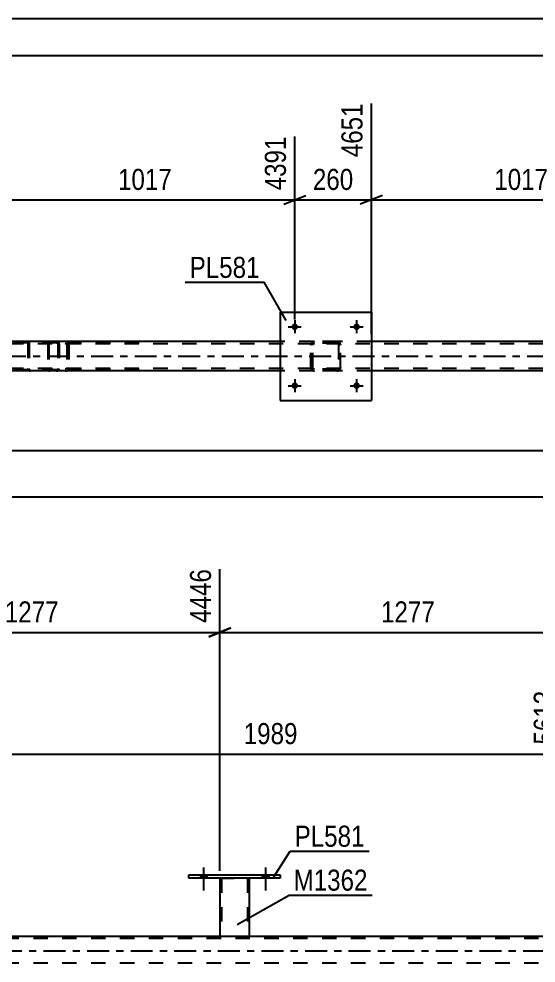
# Model space of a CAD drawing. Header units: millimetres. Extents: x 0 to 841, y 0 to 594.
# Drawn here: x 229.1 to 299.4, y 465.7 to 594 of the extents above; entities that cross this region are included whole.
import ezdxf

# ---------------------------------------------------------------- set-up
doc = ezdxf.new("R2010")
doc.units = ezdxf.units.MM
doc.linetypes.add('DXK_LINE_DOT2', pattern=[3.9198, 1.9599, -1.9599])
doc.linetypes.add('DXK_LINE_DOT3', pattern=[5.9187, 2.979, -0.9799, 0.9799, -0.9799])
doc.styles.add('Arial Narrow', font='ARIALN.TTF', dxfattribs={"height": 0.2})

# ---------------------------------------------------------------- blocks, each defined once
blk = doc.blocks.new('Unknown-318884811-1133')
at = {"color": 5, "linetype": 'Continuous'}
for p, q in [((841, 594), (0, 594)), ((836, 589), (5, 589))]:
    blk.add_line(p, q, dxfattribs=at)
blk = doc.blocks.new('Part-318884811-2941 - 2858')
at = {"color": 7, "linetype": 'DXK_LINE_DOT2'}
for p, q in [((268.8, 549.69), (268.84, 549.87)), ((268.84, 549.87), (268.8, 549.69)), ((268.8, 546.65), (268.8, 549.69)), ((269.04, 549.69), (269.06, 549.78)), ((269.04, 546.65), (269.04, 549.69)), ((269.06, 549.78), (269.11, 549.86)), ((269.1, 550.13), (269.28, 550.17)), ((269.28, 550.17), (269.1, 550.13)), ((269.11, 549.86), (269.19, 549.91)), ((269.19, 549.91), (269.28, 549.93)), ((272.32, 550.17), (269.28, 550.17)), ((272.32, 549.93), (269.28, 549.93)), ((272.32, 550.17), (272.5, 550.13)), ((272.5, 550.13), (272.32, 550.17)), ((272.32, 549.93), (272.41, 549.91)), ((272.41, 549.91), (272.49, 549.86)), ((272.49, 549.86), (272.54, 549.78)), ((272.54, 549.78), (272.56, 549.69)), ((272.56, 549.69), (272.56, 546.65)), ((272.76, 549.87), (272.8, 549.69)), ((272.8, 549.69), (272.76, 549.87)), ((272.8, 546.65), (272.8, 549.69)), ((268.84, 546.46), (268.8, 546.65)), ((268.8, 546.65), (268.84, 546.46)), ((269.06, 546.55), (269.04, 546.65)), ((269.11, 546.48), (269.06, 546.55)), ((269.19, 546.42), (269.11, 546.48)), ((272.49, 546.48), (272.41, 546.42)), ((272.54, 546.55), (272.49, 546.48)), ((272.56, 546.65), (272.54, 546.55)), ((272.8, 546.65), (272.76, 546.46)), ((272.76, 546.46), (272.8, 546.65)), ((269.28, 546.17), (269.1, 546.2)), ((269.1, 546.2), (269.28, 546.17)), ((269.28, 546.41), (269.19, 546.42)), ((272.32, 546.41), (269.28, 546.41)), ((272.32, 546.17), (269.28, 546.17)), ((272.41, 546.42), (272.32, 546.41)), ((272.5, 546.2), (272.32, 546.17)), ((272.32, 546.17), (272.5, 546.2))]:
    blk.add_line(p, q, dxfattribs=at)
at = {"color": 7, "linetype": 'DXK_LINE_DOT3'}
blk.add_line((270.8, 548.17), (270.8, 548.17), dxfattribs=at)
at = {"color": 7, "linetype": 'DXK_LINE_DOT2'}
for centre, start, end in [((269.28, 549.69), 112.5, 157.5), ((269.28, 549.69), 112.5, 157.5), ((272.32, 549.69), 22.5, 67.5), ((272.32, 549.69), 22.5, 67.5), ((269.28, 546.65), 202.5, 247.5), ((269.28, 546.65), 202.5, 247.5), ((272.32, 546.65), 292.5, 337.5), ((272.32, 546.65), 292.5, 337.5)]:
    blk.add_arc(centre, 0.48, start, end, dxfattribs=at)
blk = doc.blocks.new('Part-318884811-2946 - 2858')
at = {"color": 2, "linetype": 'Continuous'}
for p, q in [((264.6, 554.17), (264.6, 542.17)), ((264.6, 554.17), (277, 554.17)), ((277, 554.17), (277, 542.17)), ((264.6, 542.17), (277, 542.17))]:
    blk.add_line(p, q, dxfattribs=at)
blk = doc.blocks.new('Bolt-318884811-2910 - 2858')
at = {"linetype": 'Continuous'}
for points in [[(267.04, 544.17, -1), (266.16, 544.17, -1)], [(275.44, 544.17, -1), (274.56, 544.17, -1)]]:
    blk.add_hatch(color=1, dxfattribs=at).paths.add_polyline_path(points)
at = {"color": 1, "linetype": 'Continuous'}
for p, q in [((265.72, 544.17), (267.48, 544.17)), ((266.6, 545.05), (266.6, 543.29)), ((274.12, 544.17), (275.88, 544.17)), ((275, 545.05), (275, 543.29))]:
    blk.add_line(p, q, dxfattribs=at)
blk = doc.blocks.new('Bolt-318884811-2911 - 2858')
at = {"linetype": 'Continuous'}
for points in [[(267.04, 552.17, -1), (266.16, 552.17, -1)], [(275.44, 552.17, -1), (274.56, 552.17, -1)]]:
    blk.add_hatch(color=1, dxfattribs=at).paths.add_polyline_path(points)
at = {"color": 1, "linetype": 'Continuous'}
for p, q in [((266.6, 553.05), (266.6, 551.29)), ((275, 553.05), (275, 551.29)), ((265.72, 552.17), (267.48, 552.17)), ((274.12, 552.17), (275.88, 552.17))]:
    blk.add_line(p, q, dxfattribs=at)
blk = doc.blocks.new('Part-318884811-2978 - 2858')
at = {"color": 7, "linetype": 'DXK_LINE_DOT2'}
for p, q in [((234.26, 550.17), (218.93, 550.17)), ((234.26, 550.01), (218.93, 550.01)), ((230.37, 549.97), (230.34, 549.85)), ((230.34, 549.85), (230.34, 546.49)), ((230.52, 549.85), (230.53, 549.91)), ((230.52, 549.85), (230.52, 546.49)), ((230.53, 549.91), (230.56, 549.96)), ((230.69, 550.17), (230.56, 550.14)), ((230.56, 549.96), (230.62, 549.99)), ((230.62, 549.99), (230.69, 550.01)), ((234.39, 550.14), (234.26, 550.17)), ((234.26, 550.01), (234.33, 549.99)), ((234.33, 549.99), (234.35, 549.98)), ((234.35, 549.98), (234.38, 549.96)), ((234.38, 549.96), (234.42, 549.91)), ((234.42, 549.91), (234.43, 549.85)), ((234.43, 549.85), (234.43, 546.49)), ((234.6, 549.85), (234.58, 549.97)), ((234.6, 549.85), (234.6, 546.49)), ((230.34, 546.49), (230.37, 546.36)), ((230.53, 546.43), (230.52, 546.49)), ((234.43, 546.49), (234.42, 546.43)), ((234.58, 546.36), (234.6, 546.49)), ((234.26, 546.33), (218.93, 546.33)), ((234.26, 546.17), (218.93, 546.17)), ((230.56, 546.37), (230.53, 546.43)), ((230.56, 546.37), (230.6, 546.35)), ((230.56, 546.19), (230.69, 546.17)), ((230.6, 546.35), (230.62, 546.34)), ((230.62, 546.34), (230.69, 546.33)), ((234.33, 546.34), (234.26, 546.33)), ((234.26, 546.17), (234.39, 546.19)), ((234.38, 546.37), (234.33, 546.34)), ((234.42, 546.43), (234.38, 546.37))]:
    blk.add_line(p, q, dxfattribs=at)
for centre, start, end in [((230.67, 549.83), 110.7583, 155.68), ((234.27, 549.83), 24.32, 69.2417), ((230.67, 546.5), 204.32, 249.2417), ((234.27, 546.5), 290.7583, 335.68)]:
    blk.add_arc(centre, 0.331, start, end, dxfattribs=at)
blk = doc.blocks.new('Part-318884811-3018 - 2858')
at = {"color": 7, "linetype": 'DXK_LINE_DOT2'}
for p, q in [((233.08, 549.87), (233.05, 549.69)), ((233.05, 549.69), (233.05, 546.65)), ((233.13, 550.03), (233.08, 549.87)), ((233.22, 550.13), (233.13, 550.03)), ((233.19, 549.69), (233.2, 549.78)), ((233.19, 549.69), (233.19, 546.65)), ((233.2, 549.78), (233.23, 549.86)), ((233.33, 550.17), (233.22, 550.13)), ((233.23, 549.86), (233.27, 549.91)), ((233.27, 549.91), (233.33, 549.93)), ((245.48, 550.17), (233.33, 550.17)), ((245.48, 549.93), (233.33, 549.93)), ((234.6, 549.93), (234.6, 550.17)), ((235.61, 550.13), (235.42, 550.17)), ((235.42, 549.93), (235.51, 549.91)), ((235.51, 549.91), (235.59, 549.86)), ((235.59, 549.86), (235.65, 549.78)), ((235.65, 549.78), (235.67, 549.69)), ((235.67, 549.69), (235.67, 546.65)), ((235.9, 549.77), (235.88, 549.87)), ((235.92, 549.69), (235.9, 549.77)), ((235.92, 549.69), (235.92, 546.65)), ((233.05, 546.65), (233.08, 546.46)), ((233.2, 546.55), (233.19, 546.65)), ((233.22, 546.51), (233.2, 546.55)), ((233.23, 546.48), (233.22, 546.51)), ((233.27, 546.42), (233.23, 546.48)), ((235.59, 546.48), (235.51, 546.42)), ((235.65, 546.55), (235.59, 546.48)), ((235.67, 546.65), (235.65, 546.55)), ((235.88, 546.46), (235.91, 546.58)), ((235.91, 546.58), (235.92, 546.65)), ((233.08, 546.46), (233.13, 546.31)), ((233.13, 546.31), (233.22, 546.2)), ((233.22, 546.2), (233.33, 546.17)), ((233.33, 546.41), (233.27, 546.42)), ((245.48, 546.41), (233.33, 546.41)), ((245.48, 546.17), (233.33, 546.17)), ((234.6, 546.17), (234.6, 546.41)), ((235.51, 546.42), (235.42, 546.41)), ((235.42, 546.17), (235.61, 546.2))]:
    blk.add_line(p, q, dxfattribs=at)
for centre, start, end in [((235.43, 549.67), 23.8494, 68.8059), ((235.43, 546.66), 291.1941, 336.1506)]:
    blk.add_arc(centre, 0.492, start, end, dxfattribs=at)
blk = doc.blocks.new('Part-318884811-3068 - 2858')
at = {"color": 7, "linetype": 'DXK_LINE_DOT2'}
for p, q in [((755.01, 549.85), (90.98, 549.85)), ((277, 550.17), (264.6, 550.17)), ((755.01, 546.49), (90.98, 546.49)), ((277, 546.17), (264.6, 546.17))]:
    blk.add_line(p, q, dxfattribs=at)
at = {"color": 2, "linetype": 'Continuous'}
for p, q in [((264.6, 550.17), (225.92, 550.17)), ((315.68, 550.17), (277, 550.17)), ((264.6, 546.17), (225.92, 546.17)), ((315.68, 546.17), (277, 546.17))]:
    blk.add_line(p, q, dxfattribs=at)
at = {"color": 7, "linetype": 'DXK_LINE_DOT3'}
blk.add_line((90.98, 548.17), (755.01, 548.17), dxfattribs=at)
blk = doc.blocks.new('Part-318884811-3912 - 3840')
at = {"color": 2, "linetype": 'Continuous'}
blk.add_line((78.6, 469.4), (742.64, 469.4), dxfattribs=at)
at = {"color": 7, "linetype": 'DXK_LINE_DOT2'}
for p, q in [((742.64, 469.08), (78.6, 469.08)), ((742.64, 465.72), (78.6, 465.72))]:
    blk.add_line(p, q, dxfattribs=at)
at = {"color": 7, "linetype": 'DXK_LINE_DOT3'}
blk.add_line((78.6, 467.4), (742.64, 467.4), dxfattribs=at)
blk = doc.blocks.new('Part-318884811-4264 - 3840')
at = {"color": 2, "linetype": 'Continuous'}
for p, q in [((252.23, 477.72), (264.63, 477.72)), ((252.23, 477.24), (252.23, 477.72)), ((264.63, 477.24), (252.23, 477.24)), ((264.63, 477.72), (264.63, 477.24))]:
    blk.add_line(p, q, dxfattribs=at)
blk = doc.blocks.new('Bolt-318884811-4230 - 3840')
at = {"linetype": 'Continuous'}
for points in [[(253.79, 477.24), (254.67, 477.24), (254.67, 477.72), (253.79, 477.72)], [(262.19, 477.24), (263.07, 477.24), (263.07, 477.72), (262.19, 477.72)]]:
    blk.add_hatch(color=1, dxfattribs=at).paths.add_polyline_path(points)
at = {"color": 1, "linetype": 'Continuous'}
for p, q in [((254.23, 478.72), (254.23, 475.6)), ((262.63, 478.72), (262.63, 475.6)), ((253.79, 477.72), (253.79, 477.24)), ((254.67, 477.72), (254.67, 477.24)), ((262.19, 477.72), (262.19, 477.24)), ((263.07, 477.72), (263.07, 477.24))]:
    blk.add_line(p, q, dxfattribs=at)
blk = doc.blocks.new('Part-318884811-4123 - 3840')
at = {"color": 2, "linetype": 'Continuous'}
for p, q in [((256.43, 477.24), (256.43, 469.4)), ((260.43, 477.24), (260.43, 469.4)), ((256.43, 469.4), (260.43, 469.4))]:
    blk.add_line(p, q, dxfattribs=at)
at = {"color": 7, "linetype": 'DXK_LINE_DOT2'}
for p, q in [((256.43, 477.24), (260.43, 477.24)), ((256.43, 477.24), (256.43, 477.24)), ((256.43, 477.24), (256.43, 477.24)), ((256.67, 477.24), (256.67, 469.4)), ((260.19, 477.24), (260.19, 469.4)), ((260.43, 477.24), (260.43, 477.24)), ((260.43, 477.24), (260.43, 477.24)), ((260.13, 469.4), (260.17, 469.4)), ((260.13, 469.4), (260.17, 469.4)), ((260.17, 469.4), (260.19, 469.4)), ((260.17, 469.4), (260.19, 469.4))]:
    blk.add_line(p, q, dxfattribs=at)
blk = doc.blocks.new('Bolt-318884811-4229 - 3840')
at = {"linetype": 'Continuous'}
for points in [[(253.79, 477.24), (254.67, 477.24), (254.67, 477.72), (253.79, 477.72)], [(262.19, 477.24), (263.07, 477.24), (263.07, 477.72), (262.19, 477.72)]]:
    blk.add_hatch(color=1, dxfattribs=at).paths.add_polyline_path(points)
at = {"color": 1, "linetype": 'Continuous'}
for p, q in [((254.23, 478.72), (254.23, 475.6)), ((262.63, 478.72), (262.63, 475.6)), ((253.79, 477.72), (253.79, 477.24)), ((254.67, 477.72), (254.67, 477.24)), ((262.19, 477.72), (262.19, 477.24)), ((263.07, 477.72), (263.07, 477.24))]:
    blk.add_line(p, q, dxfattribs=at)
blk = doc.blocks.new('StraightDimension-318884811-3817 - 2858')
at = {"color": 7, "linetype": 'Continuous'}
blk.add_line((90.34, 529.08), (797.57, 529.08), dxfattribs=at)
blk = doc.blocks.new('StraightDimension-318884811-3249 - 2858')
at = {"color": 7, "linetype": 'Continuous'}
blk.add_line((90.98, 535.34), (796.93, 535.34), dxfattribs=at)
blk = doc.blocks.new('StraightDimension-318884811-3369 - 2858')
at = {"color": 7, "linetype": 'Continuous'}
for p, q in [((225.92, 551.17), (225.92, 582.52)), ((266.6, 553.17), (266.6, 578.02)), ((227.42, 570.01), (224.42, 568.81)), ((265.1, 568.81), (268.1, 570.01)), ((225.92, 569.41), (266.6, 569.41))]:
    blk.add_line(p, q, dxfattribs=at)
at = {"color": 0}
blk.add_wipeout([(250.52, 570.16), (250.52, 574.36), (242, 574.36), (242, 570.16)], dxfattribs=at)
at = {"color": 3, "style": 'Arial Narrow'}
blk.add_text('1017', height=2.863, dxfattribs=at).set_placement((242.6, 570.76))
at = {"color": 0, "linetype": 'Continuous'}
blk.add_wipeout([(266, 578.62), (261.8, 578.62), (261.8, 570.11), (266, 570.11)], dxfattribs=at)
at = {"color": 3, "linetype": 'Continuous', "style": 'Arial Narrow'}
blk.add_text('4391', height=2.863, rotation=90.0002, dxfattribs=at).set_placement((265.4, 570.71))
blk = doc.blocks.new('StraightDimension-318884811-3389 - 2858')
at = {"color": 7, "linetype": 'Continuous'}
for p, q in [((277, 551.17), (277, 582.52)), ((266.6, 553.17), (266.6, 578.02)), ((265.1, 568.81), (268.1, 570.01)), ((278.5, 570.01), (275.5, 568.81)), ((266.6, 569.41), (277, 569.41))]:
    blk.add_line(p, q, dxfattribs=at)
at = {"color": 0}
blk.add_wipeout([(275.14, 570.16), (275.14, 574.36), (268.46, 574.36), (268.46, 570.16)], dxfattribs=at)
at = {"color": 3, "style": 'Arial Narrow'}
blk.add_text('260', height=2.863, dxfattribs=at).set_placement((269.06, 570.76))
at = {"color": 0, "linetype": 'Continuous'}
blk.add_wipeout([(276.4, 583.12), (272.2, 583.12), (272.2, 574.61), (276.4, 574.61)], dxfattribs=at)
at = {"color": 3, "linetype": 'Continuous', "style": 'Arial Narrow'}
blk.add_text('4651', height=2.863, rotation=90.0002, dxfattribs=at).set_placement((275.8, 575.21))
blk = doc.blocks.new('StraightDimension-318884811-3409 - 2858')
at = {"color": 7, "linetype": 'Continuous'}
for p, q in [((277, 551.17), (277, 582.52)), ((317.68, 553.17), (317.68, 578.02)), ((278.5, 570.01), (275.5, 568.81)), ((316.18, 568.81), (319.18, 570.01)), ((277, 569.41), (317.68, 569.41))]:
    blk.add_line(p, q, dxfattribs=at)
at = {"color": 0}
blk.add_wipeout([(301.6, 570.16), (301.6, 574.36), (293.09, 574.36), (293.09, 570.16)], dxfattribs=at)
at = {"color": 3, "style": 'Arial Narrow'}
blk.add_text('1017', height=2.863, dxfattribs=at).set_placement((293.69, 570.76))
at = {"color": 0, "linetype": 'Continuous'}
blk.add_wipeout([(317.08, 578.62), (312.88, 578.62), (312.88, 570.11), (317.08, 570.11)], dxfattribs=at)
at = {"color": 3, "linetype": 'Continuous', "style": 'Arial Narrow'}
blk.add_text('5668', height=2.863, rotation=90.0002, dxfattribs=at).set_placement((316.48, 570.71))
blk = doc.blocks.new('StraightDimension-318884811-4527 - 3840')
at = {"color": 7, "linetype": 'Continuous'}
for p, q in [((205.35, 478.24), (205.35, 519.26)), ((256.43, 478.24), (256.43, 519.26)), ((206.85, 511.25), (203.85, 510.05)), ((205.35, 510.65), (256.43, 510.65)), ((254.93, 510.05), (257.93, 511.25))]:
    blk.add_line(p, q, dxfattribs=at)
at = {"color": 0}
blk.add_wipeout([(235.15, 511.4), (235.15, 515.6), (226.63, 515.6), (226.63, 511.4)], dxfattribs=at)
at = {"color": 3, "style": 'Arial Narrow'}
blk.add_text('1277', height=2.863, dxfattribs=at).set_placement((227.23, 512))
at = {"color": 0, "linetype": 'Continuous'}
blk.add_wipeout([(255.83, 519.86), (251.63, 519.86), (251.63, 511.35), (255.83, 511.35)], dxfattribs=at)
at = {"color": 3, "linetype": 'Continuous', "style": 'Arial Narrow'}
blk.add_text('4446', height=2.863, rotation=90.0002, dxfattribs=at).set_placement((255.23, 511.95))
blk = doc.blocks.new('StraightDimension-318884811-4537 - 3840')
at = {"color": 7, "linetype": 'Continuous'}
for p, q in [((256.43, 478.24), (256.43, 519.26)), ((307.51, 478.24), (307.51, 519.26)), ((257.93, 511.25), (254.93, 510.05)), ((256.43, 510.65), (307.51, 510.65)), ((306.01, 510.05), (309.01, 511.25))]:
    blk.add_line(p, q, dxfattribs=at)
at = {"color": 0}
blk.add_wipeout([(286.23, 511.4), (286.23, 515.6), (277.71, 515.6), (277.71, 511.4)], dxfattribs=at)
at = {"color": 3, "style": 'Arial Narrow'}
blk.add_text('1277', height=2.863, dxfattribs=at).set_placement((278.31, 512))
at = {"color": 0, "linetype": 'Continuous'}
blk.add_wipeout([(306.91, 519.86), (302.71, 519.86), (302.71, 511.35), (306.91, 511.35)], dxfattribs=at)
at = {"color": 3, "linetype": 'Continuous', "style": 'Arial Narrow'}
blk.add_text('5723', height=2.863, rotation=90.0002, dxfattribs=at).set_placement((306.31, 511.95))
blk = doc.blocks.new('StraightDimension-318884811-5169 - 3840')
at = {"color": 7, "linetype": 'Continuous'}
for p, q in [((223.55, 466.4), (223.55, 507.23)), ((303.11, 466.4), (303.11, 502.73)), ((225.05, 494.72), (222.05, 493.52)), ((223.55, 494.12), (303.11, 494.12)), ((301.61, 493.52), (304.61, 494.72))]:
    blk.add_line(p, q, dxfattribs=at)
at = {"color": 0}
blk.add_wipeout([(267.58, 494.87), (267.58, 499.07), (259.07, 499.07), (259.07, 494.87)], dxfattribs=at)
at = {"color": 3, "style": 'Arial Narrow'}
blk.add_text('1989', height=2.863, dxfattribs=at).set_placement((259.67, 495.47))
at = {"color": 0, "linetype": 'Continuous'}
blk.add_wipeout([(302.51, 503.33), (298.31, 503.33), (298.31, 494.82), (302.51, 494.82)], dxfattribs=at)
at = {"color": 3, "linetype": 'Continuous', "style": 'Arial Narrow'}
blk.add_text('5613', height=2.863, rotation=90.0002, dxfattribs=at).set_placement((301.91, 495.42))
blk = doc.blocks.new('Mark-318884811-2942 - 2858')
at = {"color": 0}
blk.add_wipeout([(261.83, 558.81), (261.83, 561.81), (252.33, 561.81), (252.33, 558.81)], dxfattribs=at)
blk.add_wipeout([(261.83, 558.81), (261.83, 561.81), (252.33, 561.81), (252.33, 558.81)], dxfattribs=at)
at = {"color": 30, "linetype": 'Continuous'}
for p in [(251.73, 558.21), (265.43, 553.02)]:
    blk.add_line(p, (262.43, 558.21), dxfattribs=at)
at = {"color": 3, "style": 'Arial Narrow'}
blk.add_text('PL581', height=2.863, dxfattribs=at).set_placement((252.33, 558.81))
blk = doc.blocks.new('Mark-318884811-4119 - 3840')
at = {"color": 0}
blk.add_wipeout([(276.49, 475.56), (276.49, 478.56), (266.44, 478.56), (266.44, 475.56)], dxfattribs=at)
blk.add_wipeout([(276.49, 475.56), (276.49, 478.56), (266.44, 478.56), (266.44, 475.56)], dxfattribs=at)
at = {"color": 30, "linetype": 'Continuous'}
for p, q in [((258.78, 470.97), (265.84, 474.96)), ((265.84, 474.96), (277.09, 474.96))]:
    blk.add_line(p, q, dxfattribs=at)
at = {"color": 3, "style": 'Arial Narrow'}
blk.add_text('M1362', height=2.863, dxfattribs=at).set_placement((266.44, 475.56))
blk = doc.blocks.new('Mark-318884811-4260 - 3840')
at = {"color": 0}
blk.add_wipeout([(276.09, 481.53), (276.09, 484.53), (266.58, 484.53), (266.58, 481.53)], dxfattribs=at)
blk.add_wipeout([(276.09, 481.53), (276.09, 484.53), (266.58, 484.53), (266.58, 481.53)], dxfattribs=at)
at = {"color": 30, "linetype": 'Continuous'}
for p, q in [((263.78, 477.44), (265.98, 480.93)), ((265.98, 480.93), (276.69, 480.93))]:
    blk.add_line(p, q, dxfattribs=at)
at = {"color": 3, "style": 'Arial Narrow'}
blk.add_text('PL581', height=2.863, dxfattribs=at).set_placement((266.58, 481.53))

msp = doc.modelspace()

# ---------------------------------------------------------------- block references
for name in ['Unknown-318884811-1133', 'Part-318884811-2946 - 2858', 'Bolt-318884811-2911 - 2858', 'Part-318884811-3068 - 2858', 'Part-318884811-2978 - 2858', 'Part-318884811-3018 - 2858', 'Part-318884811-2941 - 2858', 'Bolt-318884811-2910 - 2858', 'Bolt-318884811-4230 - 3840', 'Bolt-318884811-4229 - 3840', 'Part-318884811-4264 - 3840', 'Part-318884811-4123 - 3840', 'Part-318884811-3912 - 3840']:
    msp.add_blockref(name, (0, 0))

# ---------------------------------------------------------------- next in the draw order: block references
for name in ['StraightDimension-318884811-3369 - 2858', 'StraightDimension-318884811-3817 - 2858', 'StraightDimension-318884811-4527 - 3840']:
    msp.add_blockref(name, (0, 0))

# ---------------------------------------------------------------- next in the draw order: block references
for name in ['StraightDimension-318884811-3389 - 2858', 'StraightDimension-318884811-3249 - 2858', 'StraightDimension-318884811-4537 - 3840']:
    msp.add_blockref(name, (0, 0))

# ---------------------------------------------------------------- next in the draw order: block references
for name in ['StraightDimension-318884811-3409 - 2858', 'Mark-318884811-2942 - 2858', 'StraightDimension-318884811-5169 - 3840']:
    msp.add_blockref(name, (0, 0))

# ---------------------------------------------------------------- next in the draw order: block references
msp.add_blockref('Mark-318884811-4119 - 3840', (0, 0))

# ---------------------------------------------------------------- next in the draw order: block references
msp.add_blockref('Mark-318884811-4260 - 3840', (0, 0))

doc.saveas('drawing.dxf')
